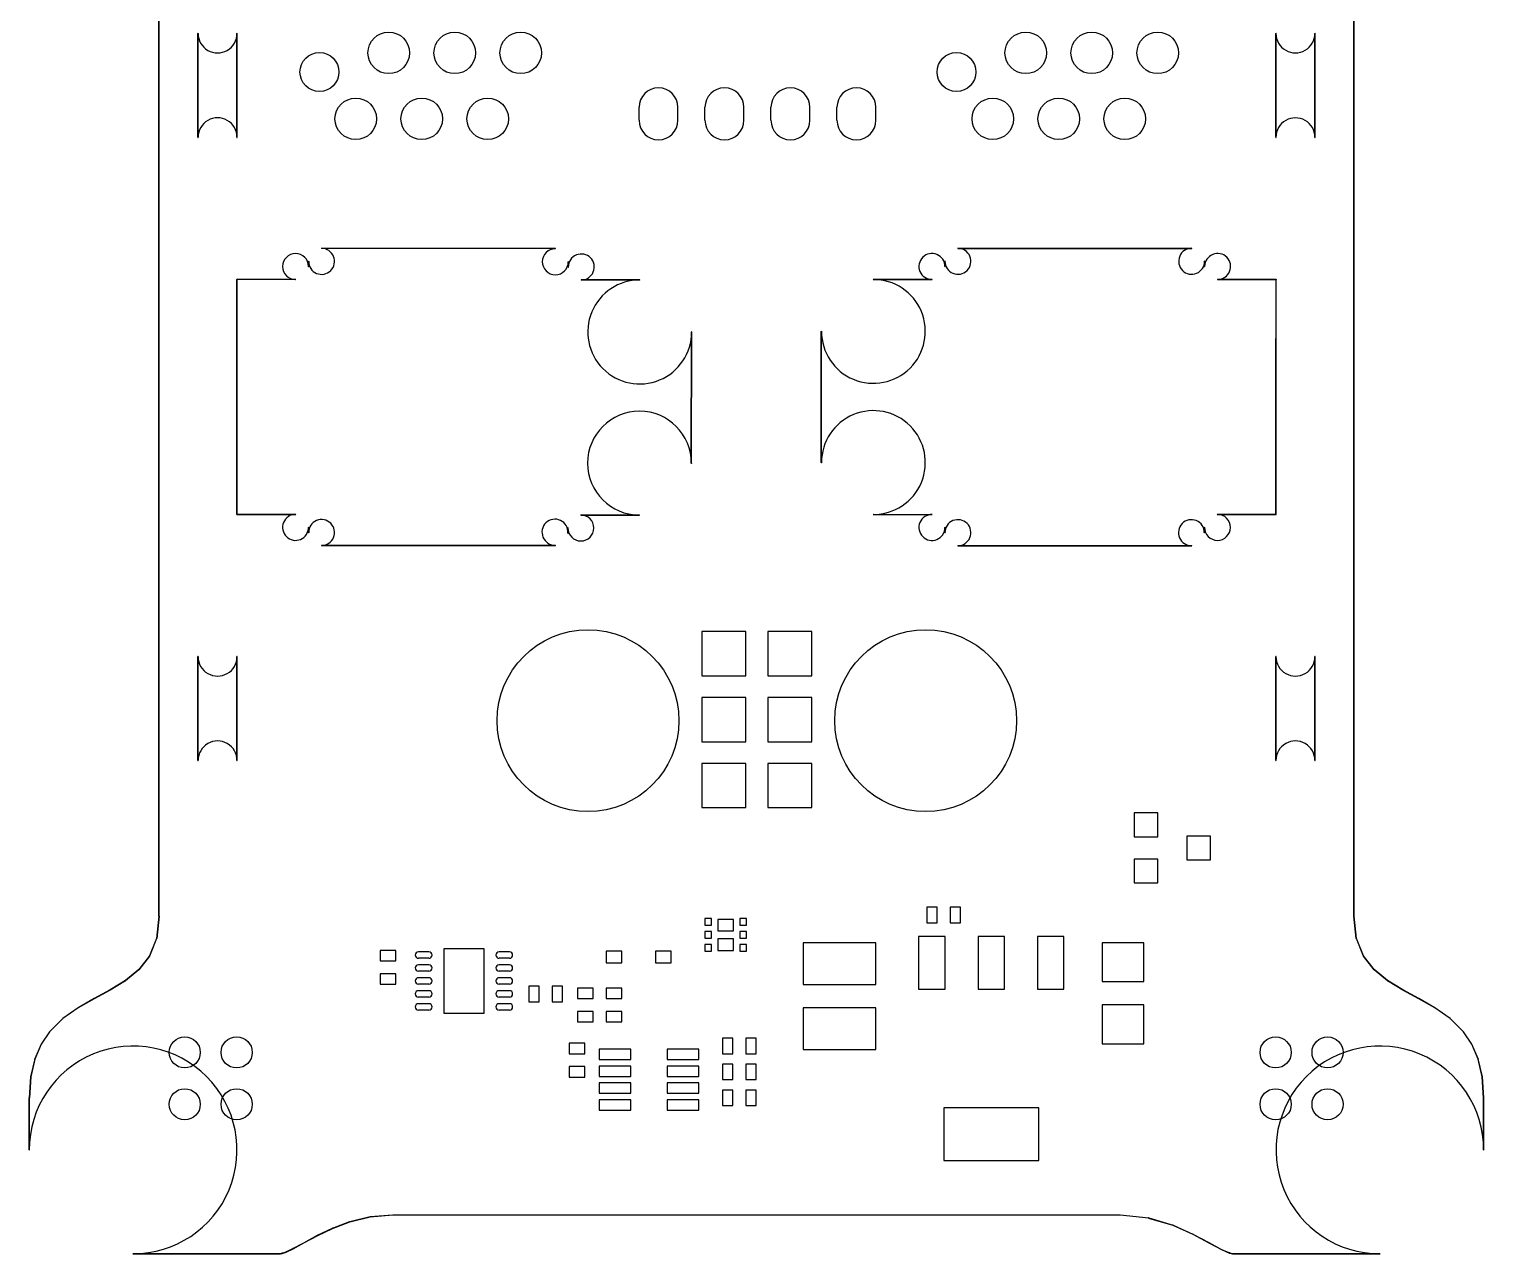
# Model space of a CAD drawing. Extents: x 69.6 to 139.6, y -158 to -61.
# Drawn here: x 76.6 to 132.6, y -158 to -110.9 of the extents above; entities that cross this region are included whole.
import ezdxf

# ---------------------------------------------------------------- set-up
doc = ezdxf.new("R2010")
doc.units = 0
doc.header["$MEASUREMENT"] = 0
doc.layers.add('BLACK', color=250, linetype='CONTINUOUS')

msp = doc.modelspace()

# ---------------------------------------------------------------- linework, layer by layer
at = {"layer": 'BLACK'}
for p, q in [((81.5833, -145.032), (81.5833, -105.032)), ((81.5933, -145.032), (81.5933, -105.032)), ((127.583, -145.032), (127.583, -105.032)), ((127.593, -145.032), (127.593, -105.032)), ((83.0833, -115.032), (83.0833, -111.032)), ((83.0933, -115.032), (83.0933, -111.032)), ((84.5833, -115.032), (84.5833, -111.032)), ((84.5933, -115.032), (84.5933, -111.032)), ((124.583, -115.032), (124.583, -111.032)), ((124.593, -115.032), (124.593, -111.032)), ((126.083, -115.032), (126.083, -111.032)), ((126.093, -115.032), (126.093, -111.032)), ((100.065, -114.375), (100.065, -113.875)), ((101.565, -114.375), (101.565, -113.875)), ((102.605, -114.375), (102.605, -113.875)), ((104.105, -114.375), (104.105, -113.875)), ((105.145, -114.375), (105.145, -113.875)), ((106.645, -114.375), (106.645, -113.875)), ((107.685, -114.375), (107.685, -113.875)), ((109.185, -114.375), (109.185, -113.875)), ((87.3375, -119.81), (87.3375, -120.01)), ((87.3475, -119.81), (87.3475, -120.01)), ((96.8434, -119.32), (87.8434, -119.305)), ((96.8434, -119.33), (87.8434, -119.315)), ((97.3373, -120.025), (97.3377, -119.825)), ((97.3473, -120.025), (97.3477, -119.825)), ((111.837, -120.006), (111.837, -119.806)), ((111.847, -120.006), (111.847, -119.806)), ((112.342, -119.301), (121.342, -119.301)), ((112.342, -119.311), (121.342, -119.311)), ((121.837, -120.006), (121.837, -119.806)), ((121.847, -120.006), (121.847, -119.806)), ((84.5833, -129.558), (84.5833, -120.506)), ((86.8416, -120.515), (84.5882, -120.511)), ((86.8416, -120.505), (84.5883, -120.501)), ((84.5933, -129.558), (84.5933, -120.506)), ((100.095, -120.524), (97.8416, -120.52)), ((100.095, -120.534), (97.8416, -120.53)), ((109.088, -120.501), (111.342, -120.501)), ((109.088, -120.511), (111.342, -120.511)), ((122.342, -120.501), (124.595, -120.501)), ((122.342, -120.511), (124.595, -120.511)), ((124.583, -125.032), (124.591, -120.506)), ((124.593, -125.032), (124.601, -120.506)), ((102.079, -127.584), (102.088, -122.532)), ((102.089, -127.584), (102.098, -122.532)), ((107.083, -127.558), (107.083, -122.506)), ((107.093, -127.558), (107.093, -122.506)), ((124.583, -129.558), (124.583, -125.032)), ((124.593, -129.558), (124.593, -125.032)), ((84.5883, -129.551), (86.8416, -129.551)), ((84.5883, -129.561), (86.8416, -129.561)), ((97.8282, -129.574), (100.082, -129.574)), ((97.8282, -129.584), (100.082, -129.584)), ((109.088, -129.553), (111.342, -129.553)), ((109.088, -129.563), (111.342, -129.563)), ((122.335, -129.551), (124.588, -129.551)), ((122.335, -129.561), (124.588, -129.561)), ((87.3373, -130.054), (87.3377, -130.254)), ((87.3473, -130.054), (87.3477, -130.254)), ((97.3221, -130.277), (97.3225, -130.077)), ((97.3321, -130.277), (97.3325, -130.077)), ((111.837, -130.258), (111.837, -130.058)), ((111.847, -130.258), (111.847, -130.058)), ((121.829, -130.254), (121.829, -130.054)), ((121.839, -130.254), (121.839, -130.054)), ((87.8434, -130.741), (96.8434, -130.741)), ((87.8434, -130.751), (96.8434, -130.751)), ((112.342, -130.753), (121.342, -130.753)), ((112.342, -130.763), (121.342, -130.763)), ((104.18, -134.07), (102.48, -134.07)), ((102.48, -134.07), (102.48, -135.77)), ((104.18, -135.77), (104.18, -134.07)), ((106.72, -134.07), (105.02, -134.07)), ((105.02, -134.07), (105.02, -135.77)), ((106.72, -135.77), (106.72, -134.07)), ((83.0833, -139.032), (83.0833, -135.032)), ((83.0933, -139.032), (83.0933, -135.032)), ((84.5833, -139.032), (84.5833, -135.032)), ((84.5933, -139.032), (84.5933, -135.032)), ((124.583, -139.032), (124.583, -135.032)), ((124.593, -139.032), (124.593, -135.032)), ((126.083, -139.032), (126.083, -135.032)), ((126.093, -139.032), (126.093, -135.032)), ((102.48, -135.77), (104.18, -135.77)), ((105.02, -135.77), (106.72, -135.77)), ((104.18, -136.61), (102.48, -136.61)), ((102.48, -136.61), (102.48, -138.31)), ((104.18, -138.31), (104.18, -136.61)), ((106.72, -136.61), (105.02, -136.61)), ((105.02, -136.61), (105.02, -138.31)), ((106.72, -138.31), (106.72, -136.61)), ((102.48, -138.31), (104.18, -138.31)), ((105.02, -138.31), (106.72, -138.31)), ((104.18, -139.15), (102.48, -139.15)), ((102.48, -139.15), (102.48, -140.85)), ((104.18, -140.85), (104.18, -139.15)), ((106.72, -139.15), (105.02, -139.15)), ((105.02, -139.15), (105.02, -140.85)), ((106.72, -140.85), (106.72, -139.15)), ((102.48, -140.85), (104.18, -140.85)), ((105.02, -140.85), (106.72, -140.85)), ((120.041, -141.054), (119.127, -141.054)), ((119.127, -141.054), (119.127, -141.968)), ((120.041, -141.968), (120.041, -141.054)), ((119.127, -141.968), (120.041, -141.968)), ((122.073, -141.943), (121.159, -141.943)), ((121.159, -141.943), (121.159, -142.857)), ((122.073, -142.857), (122.073, -141.943)), ((120.041, -142.832), (119.127, -142.832)), ((119.127, -142.832), (119.127, -143.746)), ((120.041, -143.746), (120.041, -142.832)), ((121.159, -142.857), (122.073, -142.857)), ((119.127, -143.746), (120.041, -143.746)), ((81.5831, -145.031), (81.4851, -145.892)), ((81.593, -145.033), (81.495, -145.893)), ((111.141, -144.68), (111.141, -145.28)), ((111.54, -144.68), (111.141, -144.68)), ((111.54, -145.28), (111.54, -144.68)), ((112.04, -144.68), (112.04, -145.28)), ((112.439, -144.68), (112.04, -144.68)), ((112.439, -145.28), (112.439, -144.68)), ((127.681, -145.893), (127.583, -145.033)), ((127.691, -145.892), (127.593, -145.031)), ((102.85, -145.125), (102.6, -145.125)), ((102.6, -145.125), (102.6, -145.375)), ((102.6, -145.375), (102.85, -145.375)), ((102.85, -145.625), (102.6, -145.625)), ((102.6, -145.625), (102.6, -145.875)), ((102.85, -145.375), (102.85, -145.125)), ((102.85, -145.875), (102.85, -145.625)), ((103.705, -145.155), (103.095, -145.155)), ((103.095, -145.155), (103.095, -145.595)), ((103.095, -145.595), (103.705, -145.595)), ((103.705, -145.595), (103.705, -145.155)), ((104.2, -145.125), (103.95, -145.125)), ((103.95, -145.125), (103.95, -145.375)), ((103.95, -145.375), (104.2, -145.375)), ((104.2, -145.625), (103.95, -145.625)), ((103.95, -145.625), (103.95, -145.875)), ((104.2, -145.375), (104.2, -145.125)), ((104.2, -145.875), (104.2, -145.625)), ((111.141, -145.28), (111.54, -145.28)), ((112.04, -145.28), (112.439, -145.28)), ((81.4852, -145.89), (81.2133, -146.563)), ((81.4945, -145.894), (81.2226, -146.567)), ((102.6, -145.875), (102.85, -145.875)), ((102.85, -146.125), (102.6, -146.125)), ((102.6, -146.125), (102.6, -146.375)), ((102.85, -146.375), (102.85, -146.125)), ((103.705, -145.905), (103.095, -145.905)), ((103.095, -145.905), (103.095, -146.345)), ((103.705, -146.345), (103.705, -145.905)), ((103.95, -145.875), (104.2, -145.875)), ((104.2, -146.125), (103.95, -146.125)), ((103.95, -146.125), (103.95, -146.375)), ((104.2, -146.375), (104.2, -146.125)), ((109.18, -146.06), (106.38, -146.06)), ((106.38, -146.06), (106.38, -147.66)), ((109.18, -147.66), (109.18, -146.06)), ((110.831, -145.807), (110.831, -147.839)), ((111.847, -145.807), (110.831, -145.807)), ((111.847, -147.839), (111.847, -145.807)), ((113.117, -145.807), (113.117, -147.839)), ((114.133, -145.807), (113.117, -145.807)), ((114.133, -147.839), (114.133, -145.807)), ((115.403, -145.807), (115.403, -147.839)), ((116.419, -145.807), (115.403, -145.807)), ((116.419, -147.839), (116.419, -145.807)), ((119.5, -146.05), (117.9, -146.05)), ((117.9, -146.05), (117.9, -147.55)), ((119.5, -147.55), (119.5, -146.05)), ((127.954, -146.567), (127.682, -145.894)), ((127.963, -146.563), (127.691, -145.89)), ((81.2137, -146.562), (80.8033, -147.089)), ((81.2216, -146.568), (80.8112, -147.095)), ((90.6997, -146.351), (90.1003, -146.351)), ((90.1003, -146.351), (90.1003, -146.75)), ((90.6997, -146.75), (90.6997, -146.351)), ((91.975, -146.4), (91.575, -146.4)), ((91.975, -146.65), (91.575, -146.65)), ((94.1, -146.285), (92.55, -146.285)), ((92.55, -146.285), (92.55, -148.765)), ((94.1, -148.765), (94.1, -146.285)), ((95.075, -146.4), (94.675, -146.4)), ((95.075, -146.65), (94.675, -146.65)), ((98.7975, -146.375), (98.7975, -146.825)), ((99.3975, -146.375), (98.7975, -146.375)), ((99.3975, -146.825), (99.3975, -146.375)), ((100.703, -146.375), (100.703, -146.825)), ((101.303, -146.375), (100.703, -146.375)), ((101.303, -146.825), (101.303, -146.375)), ((102.6, -146.375), (102.85, -146.375)), ((103.095, -146.345), (103.705, -146.345)), ((103.95, -146.375), (104.2, -146.375)), ((128.365, -147.095), (127.955, -146.568)), ((128.373, -147.089), (127.963, -146.562)), ((80.8035, -147.088), (80.2891, -147.51)), ((80.8098, -147.095), (80.2955, -147.518)), ((90.1003, -146.75), (90.6997, -146.75)), ((90.6997, -147.25), (90.1003, -147.25)), ((90.1003, -147.25), (90.1003, -147.649)), ((90.6997, -147.649), (90.6997, -147.25)), ((91.975, -146.9), (91.575, -146.9)), ((91.975, -147.15), (91.575, -147.15)), ((95.075, -146.9), (94.675, -146.9)), ((95.075, -147.15), (94.675, -147.15)), ((98.7975, -146.825), (99.3975, -146.825)), ((100.703, -146.825), (101.303, -146.825)), ((128.881, -147.518), (128.367, -147.095)), ((128.887, -147.51), (128.373, -147.088)), ((80.2892, -147.509), (79.705, -147.867)), ((80.2944, -147.518), (79.7102, -147.876)), ((90.1003, -147.649), (90.6997, -147.649)), ((91.975, -147.4), (91.575, -147.4)), ((91.975, -147.65), (91.575, -147.65)), ((95.075, -147.4), (94.675, -147.4)), ((95.075, -147.65), (94.675, -147.65)), ((95.826, -147.725), (95.826, -148.325)), ((96.2248, -147.725), (95.826, -147.725)), ((96.2248, -148.325), (96.2248, -147.725)), ((96.7252, -147.725), (96.7252, -148.325)), ((97.124, -147.725), (96.7252, -147.725)), ((97.124, -148.325), (97.124, -147.725)), ((98.2997, -147.801), (97.7003, -147.801)), ((97.7003, -147.801), (97.7003, -148.2)), ((98.2997, -148.2), (98.2997, -147.801)), ((99.3997, -147.801), (98.8003, -147.801)), ((98.8003, -147.801), (98.8003, -148.2)), ((99.3997, -148.2), (99.3997, -147.801)), ((106.38, -147.66), (109.18, -147.66)), ((110.831, -147.839), (111.847, -147.839)), ((113.117, -147.839), (114.133, -147.839)), ((115.403, -147.839), (116.419, -147.839)), ((117.9, -147.55), (119.5, -147.55)), ((129.466, -147.876), (128.882, -147.518)), ((129.472, -147.867), (128.887, -147.509)), ((79.0857, -148.201), (78.4667, -148.554)), ((79.0906, -148.21), (78.4716, -148.563)), ((79.705, -147.867), (79.0859, -148.202)), ((79.7098, -147.876), (79.0907, -148.21)), ((91.975, -147.9), (91.575, -147.9)), ((91.975, -148.15), (91.575, -148.15)), ((91.975, -148.4), (91.575, -148.4)), ((95.075, -147.9), (94.675, -147.9)), ((95.075, -148.15), (94.675, -148.15)), ((95.075, -148.4), (94.675, -148.4)), ((95.826, -148.325), (96.2248, -148.325)), ((96.7252, -148.325), (97.124, -148.325)), ((97.7003, -148.2), (98.2997, -148.2)), ((98.8003, -148.2), (99.3997, -148.2)), ((130.086, -148.21), (129.467, -147.876)), ((130.091, -148.202), (129.471, -147.867)), ((130.705, -148.563), (130.086, -148.21)), ((130.71, -148.554), (130.091, -148.201)), ((77.8808, -148.967), (77.3662, -149.48)), ((77.8878, -148.974), (77.3733, -149.487)), ((78.4661, -148.554), (77.8818, -148.967)), ((78.4718, -148.563), (77.8875, -148.975)), ((91.975, -148.65), (91.575, -148.65)), ((92.55, -148.765), (94.1, -148.765)), ((95.075, -148.65), (94.675, -148.65)), ((98.2997, -148.7), (97.7003, -148.7)), ((97.7003, -148.7), (97.7003, -149.099)), ((98.2997, -149.099), (98.2997, -148.7)), ((99.3997, -148.7), (98.8003, -148.7)), ((98.8003, -148.7), (98.8003, -149.099)), ((99.3997, -149.099), (99.3997, -148.7)), ((109.18, -148.56), (106.38, -148.56)), ((106.38, -148.56), (106.38, -150.16)), ((109.18, -150.16), (109.18, -148.56)), ((119.5, -148.45), (117.9, -148.45)), ((117.9, -148.45), (117.9, -149.95)), ((119.5, -149.95), (119.5, -148.45)), ((131.289, -148.975), (130.705, -148.563)), ((131.295, -148.967), (130.71, -148.554)), ((131.803, -149.487), (131.289, -148.974)), ((131.81, -149.48), (131.296, -148.967)), ((77.3651, -149.48), (77.0458, -149.955)), ((77.3734, -149.485), (77.0541, -149.96)), ((97.7003, -149.099), (98.2997, -149.099)), ((98.8003, -149.099), (99.3997, -149.099)), ((132.122, -149.96), (131.803, -149.485)), ((132.131, -149.955), (131.811, -149.48)), ((77.0449, -149.955), (76.7987, -150.527)), ((77.0541, -149.959), (76.8079, -150.531)), ((97.9747, -149.926), (97.3753, -149.926)), ((97.3753, -149.926), (97.3753, -150.325)), ((97.9747, -150.325), (97.9747, -149.926)), ((103.675, -149.725), (103.276, -149.725)), ((103.276, -149.725), (103.276, -150.325)), ((103.675, -150.325), (103.675, -149.725)), ((104.574, -149.725), (104.175, -149.725)), ((104.175, -149.725), (104.175, -150.325)), ((104.574, -150.325), (104.574, -149.725)), ((117.9, -149.95), (119.5, -149.95)), ((132.369, -150.531), (132.122, -149.959)), ((132.378, -150.527), (132.132, -149.955)), ((76.798, -150.528), (76.6397, -151.214)), ((76.8078, -150.53), (76.6495, -151.216)), ((97.3753, -150.325), (97.9747, -150.325)), ((99.75, -150.15), (98.53, -150.15)), ((98.53, -150.15), (98.53, -150.55)), ((98.53, -150.55), (99.75, -150.55)), ((99.75, -150.55), (99.75, -150.15)), ((102.37, -150.15), (101.15, -150.15)), ((101.15, -150.15), (101.15, -150.55)), ((101.15, -150.55), (102.37, -150.55)), ((102.37, -150.55), (102.37, -150.15)), ((103.276, -150.325), (103.675, -150.325)), ((104.175, -150.325), (104.574, -150.325)), ((106.38, -150.16), (109.18, -150.16)), ((132.527, -151.216), (132.369, -150.53)), ((132.537, -151.214), (132.378, -150.528)), ((76.6392, -151.214), (76.5835, -152.032)), ((76.6492, -151.215), (76.5935, -152.032)), ((97.9747, -150.825), (97.3753, -150.825)), ((97.3753, -150.825), (97.3753, -151.224)), ((97.3753, -151.224), (97.9747, -151.224)), ((97.9747, -151.224), (97.9747, -150.825)), ((99.75, -150.8), (98.53, -150.8)), ((98.53, -150.8), (98.53, -151.2)), ((98.53, -151.2), (99.75, -151.2)), ((99.75, -151.2), (99.75, -150.8)), ((102.37, -150.8), (101.15, -150.8)), ((101.15, -150.8), (101.15, -151.2)), ((101.15, -151.2), (102.37, -151.2)), ((102.37, -151.2), (102.37, -150.8)), ((103.276, -150.725), (103.276, -151.325)), ((103.675, -150.725), (103.276, -150.725)), ((103.675, -151.325), (103.675, -150.725)), ((104.175, -150.725), (104.175, -151.325)), ((104.574, -150.725), (104.175, -150.725)), ((104.574, -151.325), (104.574, -150.725)), ((132.583, -152.032), (132.527, -151.215)), ((132.593, -152.032), (132.537, -151.214)), ((99.75, -151.45), (98.53, -151.45)), ((98.53, -151.45), (98.53, -151.85)), ((99.75, -151.85), (99.75, -151.45)), ((102.37, -151.45), (101.15, -151.45)), ((101.15, -151.45), (101.15, -151.85)), ((102.37, -151.85), (102.37, -151.45)), ((103.276, -151.325), (103.675, -151.325)), ((103.675, -151.725), (103.276, -151.725)), ((103.276, -151.725), (103.276, -152.325)), ((103.675, -152.325), (103.675, -151.725)), ((104.175, -151.325), (104.574, -151.325)), ((104.574, -151.725), (104.175, -151.725)), ((104.175, -151.725), (104.175, -152.325)), ((104.574, -152.325), (104.574, -151.725)), ((76.5833, -154.032), (76.5833, -152.032)), ((76.5933, -154.032), (76.5933, -152.032)), ((98.53, -151.85), (99.75, -151.85)), ((99.75, -152.1), (98.53, -152.1)), ((98.53, -152.1), (98.53, -152.5)), ((99.75, -152.5), (99.75, -152.1)), ((101.15, -151.85), (102.37, -151.85)), ((102.37, -152.1), (101.15, -152.1)), ((101.15, -152.1), (101.15, -152.5)), ((102.37, -152.5), (102.37, -152.1)), ((103.276, -152.325), (103.675, -152.325)), ((104.175, -152.325), (104.574, -152.325)), ((132.583, -154.032), (132.583, -152.032)), ((132.593, -154.032), (132.593, -152.032)), ((98.53, -152.5), (99.75, -152.5)), ((101.15, -152.5), (102.37, -152.5)), ((111.796, -152.411), (111.796, -154.443)), ((115.454, -152.411), (111.796, -152.411)), ((115.454, -154.443), (115.454, -152.411)), ((111.796, -154.443), (115.454, -154.443)), ((88.2603, -157.045), (88.9308, -156.792)), ((88.2638, -157.055), (88.9343, -156.801)), ((88.9311, -156.791), (89.7138, -156.601)), ((88.9334, -156.801), (89.7162, -156.611)), ((89.7144, -156.601), (90.5879, -156.527)), ((89.7153, -156.611), (90.5887, -156.537)), ((90.5883, -156.527), (118.588, -156.527)), ((90.5883, -156.537), (118.588, -156.537)), ((118.588, -156.537), (119.687, -156.653)), ((118.589, -156.527), (119.688, -156.643)), ((119.686, -156.654), (120.621, -156.934)), ((119.689, -156.644), (120.624, -156.925)), ((87.1592, -157.606), (87.6891, -157.321)), ((87.164, -157.615), (87.6938, -157.33)), ((87.6889, -157.32), (88.2603, -157.046)), ((87.6932, -157.329), (88.2646, -157.055)), ((120.62, -156.935), (121.387, -157.279)), ((120.624, -156.926), (121.391, -157.27)), ((121.386, -157.28), (122, -157.608)), ((121.391, -157.271), (122.005, -157.599)), ((86.4804, -157.955), (86.7415, -157.832)), ((86.4847, -157.964), (86.7458, -157.841)), ((86.7411, -157.831), (87.1596, -157.607)), ((86.7458, -157.84), (87.1643, -157.616)), ((122, -157.609), (122.488, -157.87)), ((122.005, -157.6), (122.493, -157.861)), ((122.489, -157.87), (122.802, -158.007)), ((122.493, -157.861), (122.806, -157.998)), ((80.5883, -158.027), (86.2615, -158.027)), ((80.5883, -158.037), (86.2615, -158.037)), ((86.2604, -158.027), (86.3179, -158.014)), ((86.2625, -158.037), (86.3201, -158.024)), ((86.3173, -158.014), (86.481, -157.955)), ((86.3207, -158.024), (86.4844, -157.965)), ((122.802, -158.007), (122.914, -158.037)), ((122.805, -157.998), (122.916, -158.027)), ((122.915, -158.027), (128.588, -158.027)), ((122.915, -158.037), (128.588, -158.037))]:
    msp.add_line(p, q, dxfattribs=at)
for centre, radius in [((90.43, -111.78), 0.8), ((92.97, -111.78), 0.8), ((95.51, -111.78), 0.8), ((114.955, -111.78), 0.8), ((117.495, -111.78), 0.8), ((120.035, -111.78), 0.8), ((87.763, -112.517), 0.75), ((112.288, -112.517), 0.75), ((89.16, -114.32), 0.8), ((91.7, -114.32), 0.8), ((94.24, -114.32), 0.8), ((113.685, -114.32), 0.8), ((116.225, -114.32), 0.8), ((118.765, -114.32), 0.8), ((98.1, -137.5), 3.5), ((111.1, -137.5), 3.5), ((82.575, -150.275), 0.6), ((84.575, -150.275), 0.6), ((124.575, -150.275), 0.6), ((126.575, -150.275), 0.6), ((82.575, -152.275), 0.6), ((84.575, -152.275), 0.6), ((124.575, -152.275), 0.6), ((126.575, -152.275), 0.6)]:
    msp.add_circle(centre, radius, dxfattribs=at)
for centre, radius, start, end in [((83.0883, -111.032), 0.005, 360, 540), ((83.8383, -111.033), 0.75, 179.9, 0), ((84.5883, -111.032), 0.005, 360, 540), ((124.588, -111.032), 0.005, 360, 540), ((125.338, -111.032), 0.75, 179.9, 0), ((126.088, -111.032), 0.005, 360, 540), ((100.815, -113.875), 0.75, 360, 540), ((103.355, -113.875), 0.75, 360, 540), ((105.895, -113.875), 0.75, 360, 540), ((108.435, -113.875), 0.75, 360, 540), ((83.8383, -115.031), 0.75, -0.1, -180), ((100.815, -114.375), 0.75, 180, 360), ((103.355, -114.375), 0.75, 180, 360), ((105.895, -114.375), 0.75, 180, 360), ((108.435, -114.375), 0.75, 180, 360), ((125.338, -115.032), 0.75, 359.9, 180), ((83.0883, -115.032), 0.005, 180, 360), ((84.5883, -115.032), 0.005, 180, 360), ((124.588, -115.032), 0.005, 180, 360), ((126.088, -115.032), 0.005, 180, 360), ((86.8424, -120.009), 0.5, -0.1, -90.1), ((87.3425, -119.81), 0.005, 0, 180), ((87.8427, -119.811), 0.5001, 179.8, 89.9), ((87.8434, -119.31), 0.005, 449.9, 629.9), ((96.8426, -119.824), 0.5, 89.9, -0.1), ((96.8434, -119.325), 0.005, 269.9, 449.9), ((97.3427, -119.825), 0.005, 359.9, 539.9), ((97.8424, -120.026), 0.5001, 269.8, 179.9), ((111.342, -120.006), 0.5001, -0.1, -90), ((111.842, -119.806), 0.005, 360, 540), ((112.342, -119.806), 0.5001, 179.9, 90), ((112.342, -119.306), 0.005, 90, 270), ((121.342, -119.806), 0.5, 89.9, 0), ((121.342, -119.306), 0.005, 270, 450), ((121.842, -119.806), 0.005, 360, 540), ((122.342, -120.006), 0.5001, -90.1, -180), ((87.3425, -120.01), 0.005, 180, 360), ((97.3423, -120.025), 0.005, 179.9, 359.9), ((111.842, -120.006), 0.005, 180, 360), ((121.842, -120.006), 0.005, 180, 360), ((84.5883, -120.506), 0.005, 360, 540), ((84.5883, -120.506), 0.005, 449.9, 629.9), ((86.8416, -120.51), 0.005, 269.9, 449.9), ((97.8416, -120.525), 0.005, 449.9, 629.9), ((100.092, -122.529), 2, 89.8, -0.1), ((100.095, -120.529), 0.005, 269.9, 449.9), ((109.088, -122.506), 2, 179.9, 90), ((109.088, -120.506), 0.005, 90, 270), ((111.342, -120.506), 0.005, 270, 450), ((122.342, -120.506), 0.005, 90, 270), ((124.596, -120.506), 0.005, 359.9, 539.9), ((124.595, -120.506), 0.005, 270, 450), ((102.093, -122.532), 0.005, 359.9, 539.9), ((107.088, -122.506), 0.005, 360, 540), ((124.588, -125.032), 0.005, 360, 540), ((124.588, -125.032), 0.005, 179.9, 359.9), ((100.084, -127.581), 2, -0.1, -90.1), ((109.088, -127.558), 2, 269.9, 180), ((102.084, -127.584), 0.005, 179.9, 359.9), ((107.088, -127.558), 0.005, 180, 360), ((84.5883, -129.556), 0.005, 90, 270), ((84.5883, -129.558), 0.005, 180, 360), ((86.8424, -130.055), 0.5, 90, 0.1), ((86.8416, -129.556), 0.005, 270, 450), ((87.8427, -130.253), 0.5001, -90, -179.9), ((96.8284, -130.24), 0.5001, -4.3, -88.3), ((97.8274, -130.078), 0.5, 179.9, 89.9), ((97.8282, -129.579), 0.005, 90, 270), ((100.082, -129.579), 0.005, 270, 450), ((109.088, -129.558), 0.005, 90, 270), ((111.342, -130.058), 0.5, 89.9, 0), ((111.342, -129.558), 0.005, 270, 450), ((112.342, -130.258), 0.5001, -90.1, -180), ((121.334, -130.258), 0.5001, 0.4, -89.1), ((122.334, -130.055), 0.5, 179.9, 89.9), ((122.335, -129.556), 0.005, 90, 270), ((124.588, -129.558), 0.005, 180, 360), ((124.588, -129.556), 0.005, 270, 450), ((87.3423, -130.054), 0.005, 0.1, 180.1), ((87.3427, -130.254), 0.005, 180.1, 360.1), ((97.3271, -130.277), 0.005, 179.9, 359.9), ((97.3275, -130.077), 0.005, 359.9, 539.9), ((111.842, -130.058), 0.005, 360, 540), ((111.842, -130.258), 0.005, 180, 360), ((121.834, -130.054), 0.005, 359.9, 539.9), ((121.834, -130.254), 0.005, 179.9, 359.9), ((87.8434, -130.746), 0.005, 90, 270), ((96.8434, -130.746), 0.005, 270, 450), ((112.342, -130.758), 0.005, 90, 270), ((121.342, -130.758), 0.005, 270, 450), ((83.0883, -135.032), 0.005, 360, 540), ((83.8383, -135.033), 0.75, 179.9, 0), ((84.5883, -135.032), 0.005, 360, 540), ((124.588, -135.032), 0.005, 360, 540), ((125.338, -135.032), 0.75, 179.9, 0), ((126.088, -135.032), 0.005, 360, 540), ((83.8383, -139.031), 0.75, -0.1, -180), ((125.338, -139.032), 0.75, 359.9, 180), ((83.0883, -139.032), 0.005, 180, 360), ((84.5883, -139.032), 0.005, 180, 360), ((124.588, -139.032), 0.005, 180, 360), ((126.088, -139.032), 0.005, 180, 360), ((81.5881, -145.032), 0.005, -6.5, 173.5), ((81.5883, -145.032), 0.005, 180, 360), ((127.588, -145.032), 0.005, 366.5, 546.5), ((127.588, -145.032), 0.005, 180, 360), ((81.4901, -145.892), 0.005, 173.5, 353.5), ((81.4898, -145.892), 0.005, -22, 158), ((127.686, -145.892), 0.005, 186.5, 366.5), ((127.687, -145.892), 0.005, 382, 562), ((81.2179, -146.565), 0.005, 158, 338), ((81.2176, -146.565), 0.005, -37.9, 142.1), ((91.575, -146.525), 0.125, 450, 630), ((91.975, -146.525), 0.125, 270, 450), ((94.675, -146.525), 0.125, 450, 630), ((95.075, -146.525), 0.125, 270, 450), ((127.959, -146.565), 0.005, 397.9, 577.9), ((127.959, -146.565), 0.005, 202, 382), ((80.8073, -147.092), 0.005, 142.1, 322.1), ((80.8067, -147.092), 0.005, -50.6, 129.4), ((91.575, -147.025), 0.125, 450, 630), ((91.975, -147.025), 0.125, 270, 450), ((94.675, -147.025), 0.125, 450, 630), ((95.075, -147.025), 0.125, 270, 450), ((128.37, -147.092), 0.005, 410.6, 590.6), ((128.369, -147.092), 0.005, 217.9, 397.9), ((80.2923, -147.514), 0.005, 129.4, 309.4), ((80.2918, -147.513), 0.005, -58.5, 121.5), ((91.575, -147.525), 0.125, 450, 630), ((91.975, -147.525), 0.125, 270, 450), ((94.675, -147.525), 0.125, 450, 630), ((95.075, -147.525), 0.125, 270, 450), ((128.885, -147.513), 0.005, 418.5, 598.5), ((128.884, -147.514), 0.005, 230.6, 410.6), ((79.0883, -148.206), 0.005, 118.4, 298.4), ((79.0882, -148.206), 0.005, -60.3, 119.7), ((79.7076, -147.871), 0.005, 121.5, 301.5), ((79.7074, -147.871), 0.005, -61.6, 118.4), ((91.575, -148.025), 0.125, 450, 630), ((91.575, -148.525), 0.125, 450, 630), ((91.975, -148.025), 0.125, 270, 450), ((91.975, -148.525), 0.125, 270, 450), ((94.675, -148.025), 0.125, 450, 630), ((94.675, -148.525), 0.125, 450, 630), ((95.075, -148.025), 0.125, 270, 450), ((95.075, -148.525), 0.125, 270, 450), ((129.469, -147.871), 0.005, 421.6, 601.6), ((129.469, -147.871), 0.005, 238.5, 418.5), ((130.088, -148.206), 0.005, 420.3, 600.3), ((130.088, -148.206), 0.005, 241.6, 421.6), ((77.8846, -148.971), 0.005, 125.2, 305.2), ((77.8843, -148.97), 0.005, -45.1, 134.9), ((78.4691, -148.559), 0.005, 119.7, 299.7), ((78.469, -148.559), 0.005, -54.8, 125.2), ((130.708, -148.559), 0.005, 414.8, 594.8), ((130.707, -148.559), 0.005, 240.3, 420.3), ((131.292, -148.97), 0.005, 405.1, 585.1), ((131.292, -148.971), 0.005, 234.8, 414.8), ((77.3698, -149.483), 0.005, 134.9, 314.9), ((77.3692, -149.483), 0.005, -33.9, 146.1), ((131.807, -149.483), 0.005, 393.9, 573.9), ((131.807, -149.483), 0.005, 225.1, 405.1), ((80.5883, -154.032), 4, 269.9, 180), ((77.0495, -149.957), 0.005, -23.3, 156.7), ((77.05, -149.958), 0.005, 146.1, 326.1), ((128.588, -154.032), 4, -0.1, -90), ((132.127, -149.957), 0.005, 383.3, 563.3), ((132.127, -149.958), 0.005, 213.9, 393.9), ((76.8029, -150.529), 0.005, -13, 167), ((76.8033, -150.529), 0.005, 156.7, 336.7), ((132.373, -150.529), 0.005, 203.3, 383.3), ((132.374, -150.529), 0.005, 373, 553), ((76.6442, -151.215), 0.005, -3.9, 176.1), ((76.6446, -151.215), 0.005, 167, 347), ((132.532, -151.215), 0.005, 363.9, 543.9), ((132.532, -151.215), 0.005, 193, 373), ((76.5883, -152.032), 0.005, 360, 540), ((76.5885, -152.032), 0.005, 176.1, 356.1), ((132.588, -152.032), 0.005, 360, 540), ((132.588, -152.032), 0.005, 183.9, 363.9), ((76.5883, -154.032), 0.005, 180, 360), ((132.588, -154.032), 0.005, 180, 360), ((88.9322, -156.796), 0.005, 103.6, 283.6), ((88.9325, -156.797), 0.005, 290.7, 470.7), ((89.7149, -156.606), 0.005, 94.8, 274.8), ((89.715, -156.606), 0.005, 283.6, 463.6), ((90.5883, -156.532), 0.005, 90, 270), ((90.5883, -156.532), 0.005, 274.8, 454.8), ((118.588, -156.532), 0.005, 84, 264), ((118.588, -156.532), 0.005, 270, 450), ((119.687, -156.649), 0.005, 73.3, 253.3), ((119.688, -156.648), 0.005, 264, 444), ((87.691, -157.325), 0.005, 115.6, 295.6), ((87.6914, -157.325), 0.005, 298.3, 478.3), ((88.2621, -157.05), 0.005, 110.7, 290.7), ((88.2624, -157.051), 0.005, 295.6, 475.6), ((120.622, -156.93), 0.005, 65.8, 245.8), ((120.623, -156.929), 0.005, 253.3, 433.3), ((121.388, -157.276), 0.005, 61.9, 241.9), ((121.389, -157.275), 0.005, 245.8, 425.8), ((86.7434, -157.836), 0.005, 118.2, 298.2), ((86.7437, -157.836), 0.005, 295.3, 475.3), ((87.1616, -157.611), 0.005, 118.3, 298.3), ((87.1619, -157.611), 0.005, 298.2, 478.2), ((122.002, -157.604), 0.005, 61.9, 241.9), ((122.003, -157.604), 0.005, 241.9, 421.9), ((122.491, -157.865), 0.005, 66.4, 246.4), ((122.491, -157.865), 0.005, 241.9, 421.9), ((80.5883, -158.032), 0.005, 90, 270), ((86.2615, -158.032), 0.005, 102.5, 282.5), ((86.2615, -158.032), 0.005, 270, 450), ((86.319, -158.019), 0.005, 109.9, 289.9), ((86.319, -158.019), 0.005, 282.5, 462.5), ((86.4825, -157.96), 0.005, 115.3, 295.3), ((86.4827, -157.96), 0.005, 289.9, 469.9), ((122.804, -158.002), 0.005, 75.1, 255.1), ((122.804, -158.002), 0.005, 246.4, 426.4), ((122.915, -158.032), 0.005, 90, 270), ((122.915, -158.032), 0.005, 255.1, 435.1), ((128.588, -158.032), 0.005, 270, 450)]:
    msp.add_arc(centre, radius, start, end, dxfattribs=at)

doc.saveas('drawing.dxf')
